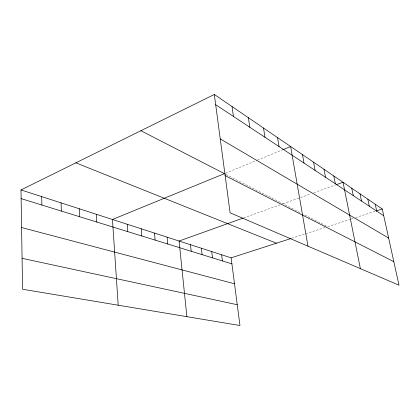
<?xml version="1.0" encoding="UTF-8"?>
<svg xmlns="http://www.w3.org/2000/svg" width="420" height="420" viewBox="0 0 420 420"><rect width="100%" height="100%" fill="white"/><g stroke="black" fill="none" stroke-linecap="round" stroke-linejoin="round"><path stroke-width="0.32" stroke-dasharray="2.1 1.58" d="M225.619 173.145L256.872 160.346M257.471 160.099L282.749 149.746M243.579 217.912L281.799 204.215M283.038 203.768L299.901 197.726M300.5 197.51L310.79 193.825M313.814 192.738L335.717 184.889M291.727 238.266L326.382 227.068M350.695 219.209L327.595 226.674L303.35 214.21M351.304 219.014L353.126 218.426M355.551 217.639L375.58 211.166M226.128 174.521L301.14 213.077"/><path stroke-width="0.63" d="M21 189.929L231.121 257.849L239.967 325.531L22.564 289.249L21 189.929L214.31 94.469L382.253 209.013L399 285.196L230.108 212.814L214.31 94.469M224.411 173.639L112.46 219.492L118.193 305.209M282.749 149.746L290.624 146.517L307.981 246.188M242.965 218.132L179.083 241.028L186.879 316.669M336.326 184.669L343.04 182.264L360.37 268.642M231.121 257.849L291.118 238.46M376.183 210.971L382.253 209.013M22.076 258.326L237.248 304.726M21.593 227.53L234.507 283.768M21.137 198.618L231.908 263.87M75.862 162.839L276.433 243.206M225.141 175.613L393.834 261.686M140.905 130.72L225.556 174.227M220.238 138.884L388.647 238.088M215.675 104.69L383.738 215.754M375.223 204.215L376.714 211.113M367.815 199.164L369.317 206.225M360.008 193.835L361.52 201.07M351.76 188.213L353.278 195.626M333.8 175.964L335.328 183.766M323.993 169.276L325.526 177.287M313.572 162.167L315.105 170.399M302.474 154.597L303.996 163.06M277.557 137.603L279.058 146.575M263.508 128.026L264.994 137.282M248.378 117.705L249.832 127.265M232.029 106.554L233.447 116.434M221.645 254.788L222.416 260.935M211.733 251.585L212.489 257.859M201.359 248.231L202.099 254.641M190.486 244.718L191.205 251.27M167.102 237.158L167.764 244.015M154.502 233.084L155.132 240.103M141.23 228.795L141.823 235.982M127.239 224.27L127.79 231.635M96.343 214.284L96.794 222.043M79.238 208.756L79.627 216.725M61.052 202.876L61.367 211.071M41.68 196.613L41.911 205.049"/></g></svg>
